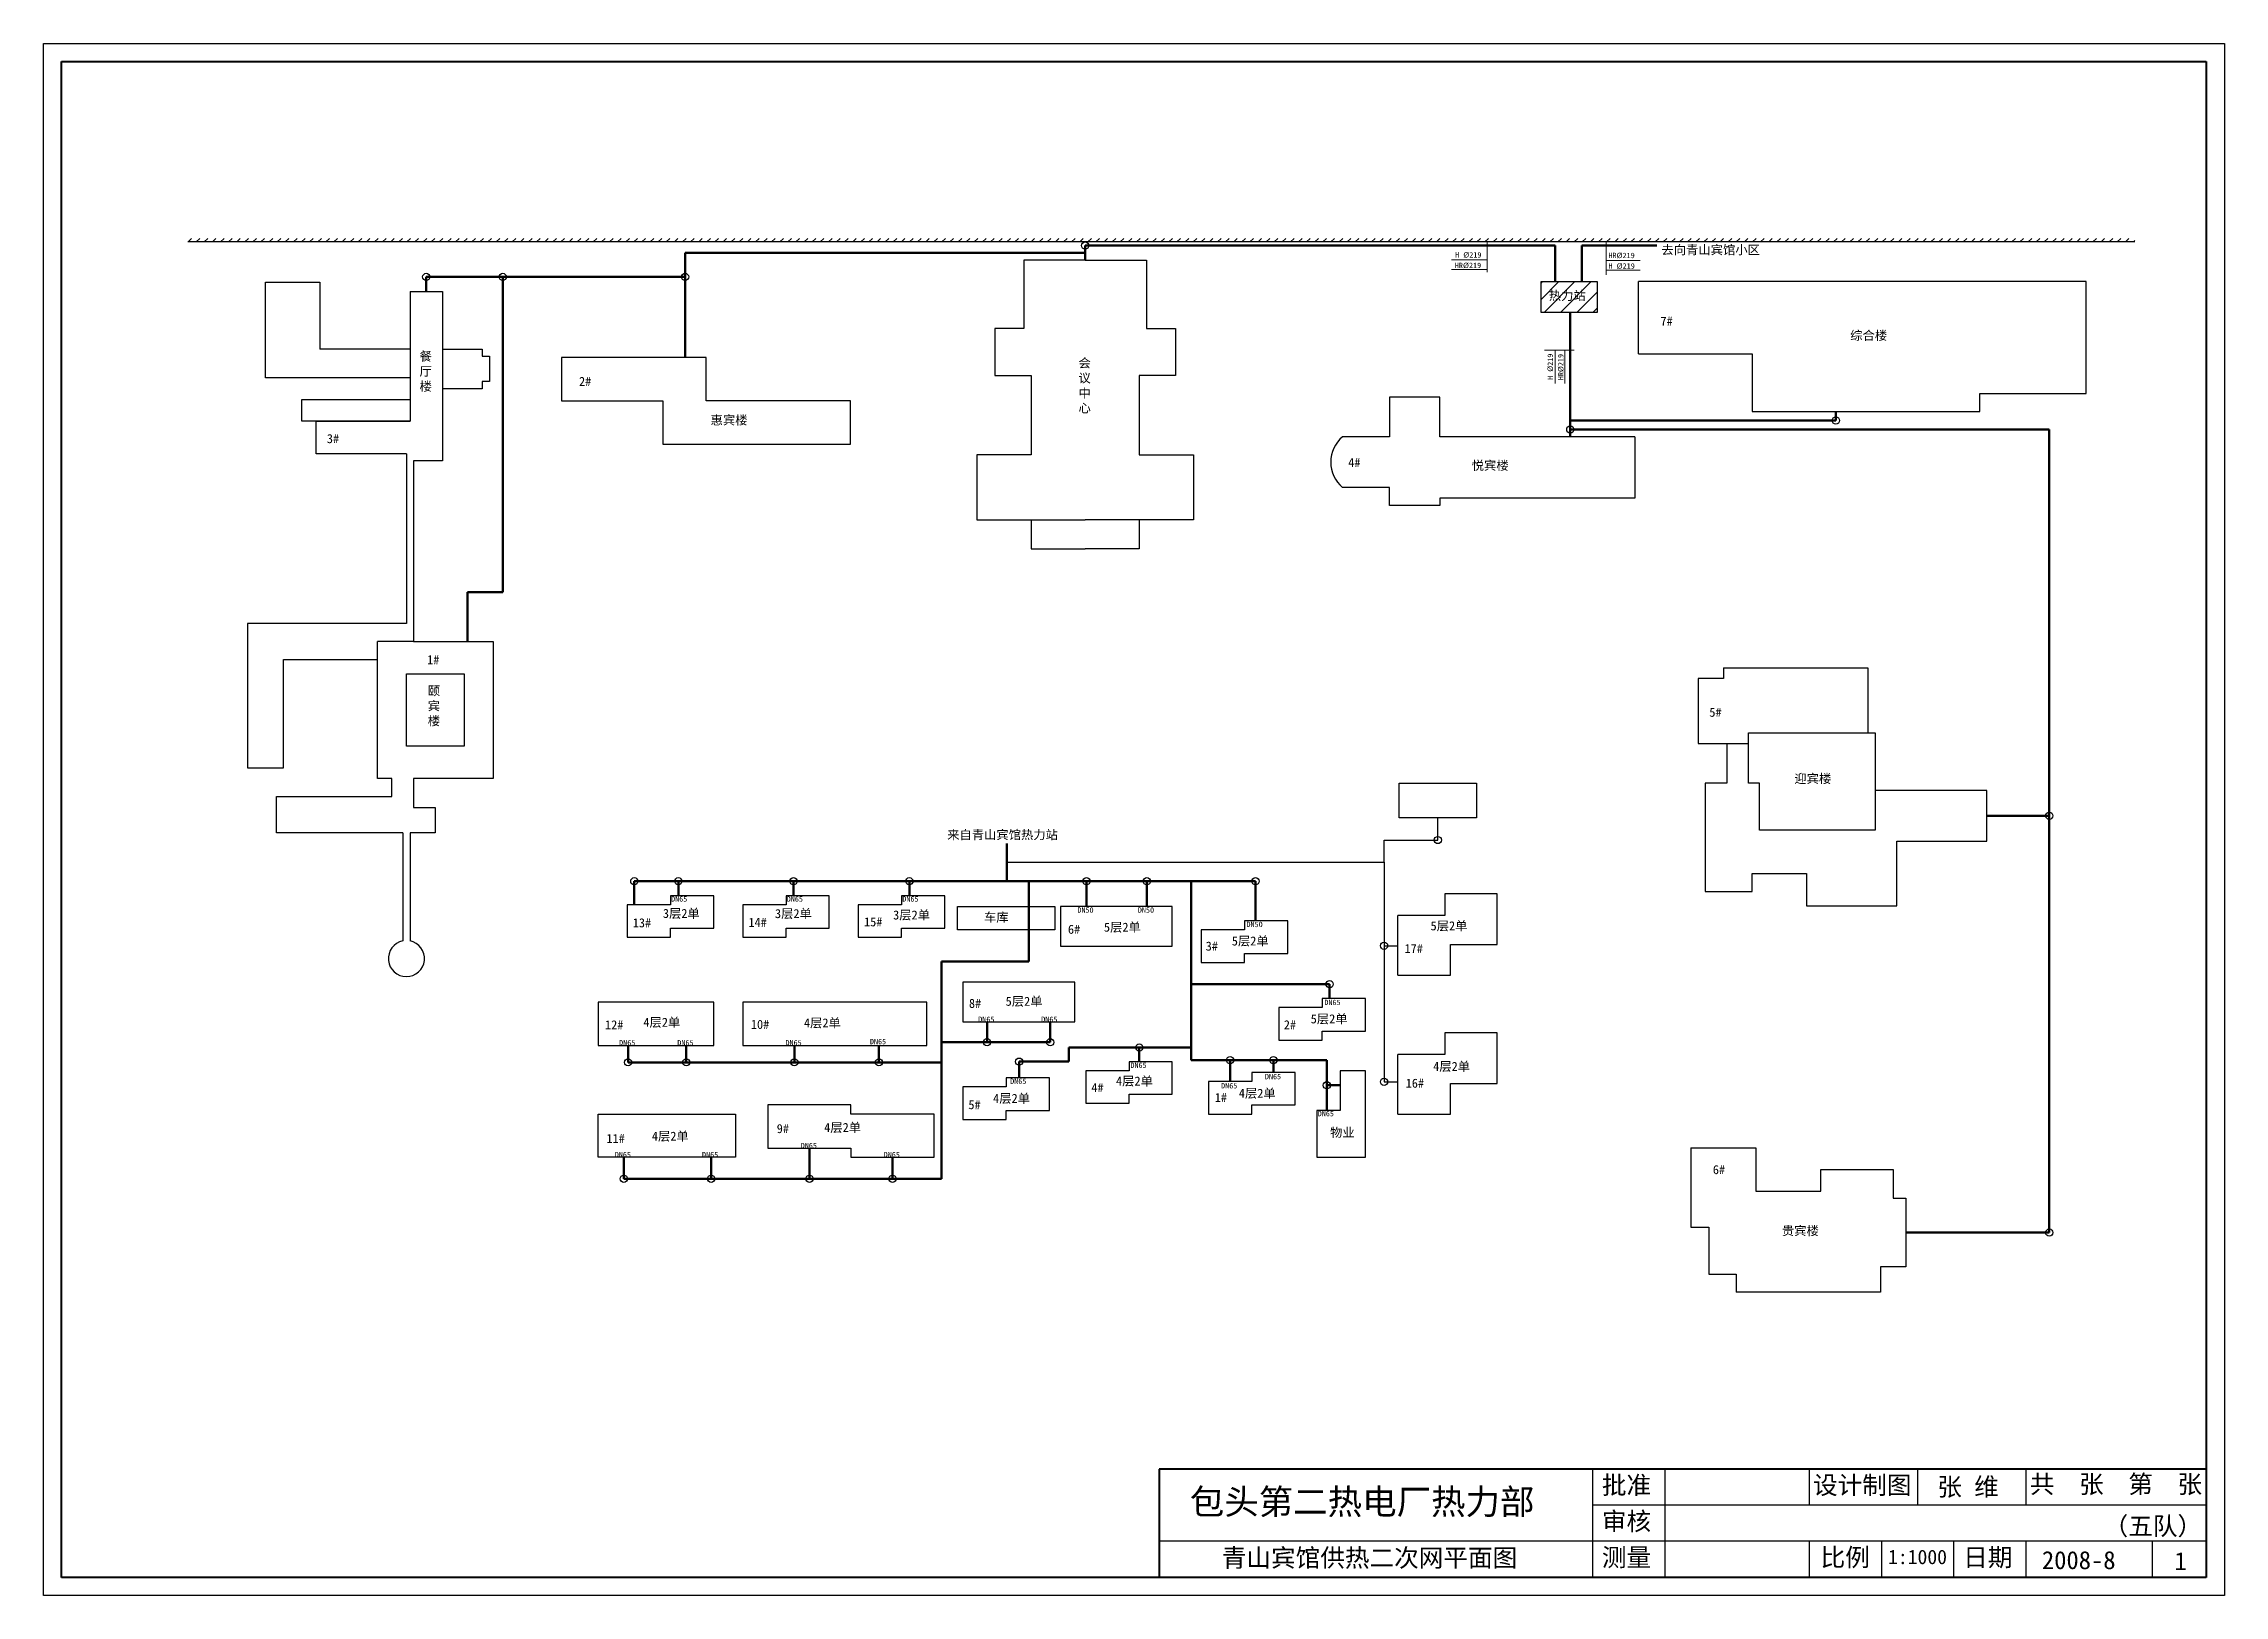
# Model space of a CAD drawing. Header units: millimetres. Extents: x 710 to 1314, y 285 to 715.
import ezdxf

# ---------------------------------------------------------------- set-up
doc = ezdxf.new("R2010")
doc.units = ezdxf.units.MM
doc.layers.add('围栏', color=3, linetype='Continuous')
doc.layers.add('边线', color=1, linetype='Continuous')
doc.layers.add('标注', color=7, linetype='Continuous', lineweight=18)
doc.layers.add('管道', color=7, linetype='Continuous', lineweight=50)

msp = doc.modelspace()

# ---------------------------------------------------------------- hatches: boundary and pattern name
at = {"layer": '围栏'}
h = msp.add_hatch(dxfattribs=at)
h.set_pattern_fill('ANSI31', color=256, scale=0.5, style=0)
h.paths.add_polyline_path([(750.1, 661.38), (1289.4, 661.38), (1289.4, 660.38), (750.1, 660.38)])
h = msp.add_hatch(dxfattribs=at)
h.set_pattern_fill('ANSI31', color=5, style=0)
h.paths.add_polyline_path([(1140.42, 649.38), (1124.92, 649.38), (1124.92, 640.88), (1140.42, 640.88)])
h.paths.add_polyline_path([(1126.45, 647.39), (1138.22, 647.39), (1138.22, 642.84), (1126.45, 642.84)], flags=24)

# ---------------------------------------------------------------- linework, layer by layer
at = {"lineweight": 40}
for p, q in [((715.18, 290.35), (715.18, 710.35)), ((715.18, 710.35), (1309.18, 710.35)), ((1309.18, 710.35), (1309.18, 290.35)), ((1309.18, 320.35), (1019.18, 320.35)), ((1019.18, 320.35), (1019.18, 290.35)), ((1309.18, 290.35), (715.18, 290.35))]:
    msp.add_line(p, q, dxfattribs=at)
for p, q in [((981.66, 655.38), (981.66, 636.38)), ((998.66, 655.38), (981.66, 655.38)), ((998.66, 655.38), (1015.66, 655.38)), ((1015.66, 655.38), (1015.66, 636.38)), ((771.66, 622.7), (771.66, 649.2)), ((771.66, 649.2), (786.66, 649.2)), ((786.66, 649.2), (786.66, 630.7)), ((811.66, 646.7), (820.66, 646.7)), ((811.66, 646.7), (811.66, 610.7)), ((820.66, 646.7), (820.66, 599.7)), ((820.66, 646.7), (820.66, 630.7)), ((1124.92, 649.38), (1140.42, 649.38)), ((1124.92, 640.88), (1124.92, 649.38)), ((1140.42, 649.38), (1140.42, 640.88)), ((1151.92, 629.38), (1151.92, 649.38)), ((1275.92, 649.38), (1151.92, 649.38)), ((1275.92, 618.38), (1275.92, 649.38)), ((1140.42, 640.88), (1124.92, 640.88)), ((973.66, 636.38), (973.66, 623.38)), ((981.66, 636.38), (973.66, 636.38)), ((1015.66, 636.38), (1023.66, 636.38)), ((1023.66, 636.38), (1023.66, 623.38)), ((811.66, 630.7), (786.66, 630.7)), ((811.66, 630.7), (811.66, 622.7)), ((820.66, 630.7), (831.66, 630.7)), ((831.66, 630.7), (831.66, 628.7)), ((831.66, 628.7), (833.66, 628.7)), ((833.66, 628.7), (833.66, 621.7)), ((893.66, 628.38), (853.66, 628.38)), ((853.66, 628.38), (853.66, 616.38)), ((893.66, 616.38), (893.66, 628.38)), ((1151.92, 629.38), (1183.42, 629.38)), ((1183.42, 629.38), (1183.42, 613.38)), ((811.66, 622.7), (771.66, 622.7)), ((973.66, 623.38), (983.66, 623.38)), ((983.66, 623.38), (983.66, 601.38)), ((1023.66, 623.38), (1013.66, 623.38)), ((1013.66, 623.38), (1013.66, 601.38)), ((781.66, 610.7), (781.66, 616.7)), ((781.66, 616.7), (811.66, 616.7)), ((831.66, 619.7), (820.66, 619.7)), ((833.66, 621.7), (831.66, 621.7)), ((831.66, 621.7), (831.66, 619.7)), ((853.66, 616.38), (881.66, 616.38)), ((881.66, 616.38), (881.66, 604.38)), ((933.66, 616.38), (893.66, 616.38)), ((933.66, 604.38), (933.66, 616.38)), ((1096.92, 617.38), (1082.92, 617.38)), ((1082.92, 617.38), (1082.92, 606.38)), ((1096.92, 606.38), (1096.92, 617.38)), ((1246.42, 613.38), (1246.42, 618.38)), ((1246.42, 618.38), (1275.92, 618.38)), ((811.66, 610.7), (781.66, 610.7)), ((785.66, 601.7), (785.66, 610.7)), ((785.66, 610.7), (811.66, 610.7)), ((1183.42, 613.38), (1246.42, 613.38)), ((881.66, 604.38), (933.66, 604.38)), ((1082.92, 606.38), (1069.92, 606.38)), ((1150.92, 606.38), (1096.92, 606.38)), ((1150.92, 606.38), (1150.92, 589.38)), ((810.66, 601.7), (785.66, 601.7)), ((810.66, 601.7), (810.66, 554.7)), ((820.66, 599.7), (812.66, 599.7)), ((812.66, 599.7), (812.66, 549.7)), ((968.66, 601.38), (968.66, 583.38)), ((983.66, 601.38), (968.66, 601.38)), ((1013.66, 601.38), (1028.66, 601.38)), ((1028.66, 601.38), (1028.66, 583.38)), ((1082.92, 592.38), (1069.92, 592.38)), ((1082.92, 587.38), (1082.92, 592.38)), ((1096.92, 587.38), (1082.92, 587.38)), ((1150.92, 589.38), (1096.92, 589.38)), ((1096.92, 589.38), (1096.92, 587.38)), ((968.66, 583.38), (998.66, 583.38)), ((983.66, 583.38), (983.66, 575.38)), ((1028.66, 583.38), (998.66, 583.38)), ((1013.66, 583.38), (1013.66, 575.38)), ((983.66, 575.38), (998.66, 575.38)), ((1013.66, 575.38), (998.66, 575.38)), ((810.66, 554.7), (766.66, 554.7)), ((766.66, 554.7), (766.66, 514.7)), ((812.66, 549.7), (802.66, 549.7)), ((802.66, 511.7), (802.66, 549.7)), ((812.66, 549.7), (834.66, 549.7)), ((834.66, 549.7), (834.66, 511.7)), ((776.66, 514.7), (776.66, 544.7)), ((776.66, 544.7), (802.66, 544.7)), ((810.66, 520.7), (810.66, 540.7)), ((810.66, 540.7), (826.66, 540.7)), ((826.66, 540.7), (826.66, 520.7)), ((1175.42, 539.38), (1168.42, 539.38)), ((1168.42, 539.38), (1168.42, 521.38)), ((1175.42, 542.38), (1215.42, 542.38)), ((1175.42, 542.38), (1175.42, 539.38)), ((1215.42, 542.38), (1215.42, 524.38)), ((826.66, 520.7), (810.66, 520.7)), ((1168.42, 521.38), (1182.42, 521.38)), ((1176.42, 521.38), (1176.42, 510.38)), ((1182.42, 521.38), (1182.42, 524.38)), ((1182.42, 524.38), (1217.42, 524.38)), ((1182.42, 510.38), (1182.42, 521.38)), ((1217.42, 524.38), (1217.42, 497.38)), ((766.66, 514.7), (776.66, 514.7)), ((806.66, 511.7), (802.66, 511.7)), ((806.66, 506.7), (806.66, 511.7)), ((834.66, 511.7), (812.66, 511.7)), ((812.66, 511.7), (812.66, 503.7)), ((1176.42, 510.38), (1170.42, 510.38)), ((1170.42, 510.38), (1170.42, 480.38)), ((1185.42, 510.38), (1182.42, 510.38)), ((1185.42, 497.38), (1185.42, 510.38)), ((1248.42, 508.38), (1217.42, 508.38)), ((1248.42, 494.38), (1248.42, 508.38)), ((774.66, 496.7), (774.66, 506.7)), ((774.66, 506.7), (806.66, 506.7)), ((812.66, 503.7), (818.66, 503.7)), ((818.66, 503.7), (818.66, 496.7)), ((809.66, 496.7), (774.66, 496.7)), ((809.66, 496.7), (809.66, 466.7)), ((818.66, 496.7), (811.66, 496.7)), ((811.66, 496.7), (811.66, 466.7)), ((1096.34, 494.66), (1096.34, 500.81)), ((1217.42, 497.38), (1185.42, 497.38)), ((1081.44, 488.49), (1081.44, 494.66)), ((1081.44, 494.66), (1096.34, 494.66)), ((1223.42, 476.38), (1223.42, 494.38)), ((1223.42, 494.38), (1248.42, 494.38)), ((976.93, 488.49), (1081.44, 488.49)), ((1081.44, 488.49), (1081.44, 427.66)), ((1183.42, 480.38), (1183.42, 485.38)), ((1183.42, 485.38), (1198.42, 485.38)), ((1198.42, 485.38), (1198.42, 476.38)), ((895.8, 479.24), (883.8, 479.24)), ((883.8, 479.24), (883.8, 476.74)), ((895.8, 470.24), (895.8, 479.24)), ((915.8, 479.24), (915.8, 476.74)), ((927.8, 479.24), (915.8, 479.24)), ((927.8, 470.24), (927.8, 479.24)), ((959.8, 479.24), (947.8, 479.24)), ((947.8, 479.24), (947.8, 476.74)), ((959.8, 470.24), (959.8, 479.24)), ((1098.3, 479.74), (1098.3, 473.74)), ((1112.8, 479.74), (1098.3, 479.74)), ((1112.8, 465.74), (1112.8, 479.74)), ((1170.42, 480.38), (1183.42, 480.38)), ((883.8, 476.74), (871.8, 476.74)), ((871.8, 476.74), (871.8, 467.74)), ((903.8, 476.74), (903.8, 467.74)), ((915.8, 476.74), (903.8, 476.74)), ((947.8, 476.74), (935.8, 476.74)), ((935.8, 476.74), (935.8, 467.74)), ((963.3, 469.74), (963.3, 476.24)), ((963.3, 476.24), (990.3, 476.24)), ((990.3, 476.24), (990.3, 469.74)), ((991.8, 476.24), (991.8, 465.24)), ((1022.8, 476.24), (991.8, 476.24)), ((1022.8, 465.24), (1022.8, 476.24)), ((1042.8, 472.24), (1042.8, 469.74)), ((1054.8, 472.24), (1042.8, 472.24)), ((1054.8, 463.24), (1054.8, 472.24)), ((1085.3, 457.24), (1085.3, 473.74)), ((1098.3, 473.74), (1085.3, 473.74)), ((1198.42, 476.38), (1223.42, 476.38)), ((871.8, 467.74), (883.8, 467.74)), ((883.8, 467.74), (883.8, 470.24)), ((883.8, 470.24), (895.8, 470.24)), ((903.8, 467.74), (915.8, 467.74)), ((915.8, 470.24), (927.8, 470.24)), ((915.8, 467.74), (915.8, 470.24)), ((935.8, 467.74), (947.8, 467.74)), ((947.8, 467.74), (947.8, 470.24)), ((947.8, 470.24), (959.8, 470.24)), ((990.3, 469.74), (963.3, 469.74)), ((991.8, 465.24), (1022.8, 465.24)), ((1030.8, 469.74), (1030.8, 460.74)), ((1042.8, 469.74), (1030.8, 469.74)), ((1081.44, 465.37), (1085.3, 465.37)), ((1099.8, 465.74), (1112.8, 465.74)), ((1099.8, 457.24), (1099.8, 465.74)), ((1030.8, 460.74), (1042.8, 460.74)), ((1042.8, 463.24), (1054.8, 463.24)), ((1042.8, 460.74), (1042.8, 463.24)), ((995.8, 455.24), (964.8, 455.24)), ((964.8, 455.24), (964.8, 444.24)), ((995.8, 444.24), (995.8, 455.24)), ((1085.3, 457.24), (1099.8, 457.24)), ((863.8, 449.74), (863.8, 437.74)), ((895.8, 449.74), (863.8, 449.74)), ((895.8, 437.74), (895.8, 449.74)), ((903.8, 449.74), (903.8, 437.74)), ((954.8, 449.74), (903.8, 449.74)), ((954.8, 437.74), (954.8, 449.74)), ((1064.3, 448.24), (1052.3, 448.24)), ((1052.3, 448.24), (1052.3, 439.24)), ((1076.3, 450.74), (1064.3, 450.74)), ((1064.3, 450.74), (1064.3, 448.24)), ((1076.3, 441.74), (1076.3, 450.74)), ((964.8, 444.24), (995.8, 444.24)), ((1064.3, 439.24), (1064.3, 441.74)), ((1064.3, 441.74), (1076.3, 441.74)), ((1112.8, 441.24), (1098.3, 441.24)), ((1098.3, 441.24), (1098.3, 435.24)), ((1112.8, 427.24), (1112.8, 441.24)), ((863.8, 437.74), (895.8, 437.74)), ((903.8, 437.74), (954.8, 437.74)), ((1052.3, 439.24), (1064.3, 439.24)), ((1098.3, 435.24), (1085.3, 435.24)), ((1085.3, 418.74), (1085.3, 435.24)), ((998.8, 430.74), (998.8, 421.74)), ((1010.8, 430.74), (998.8, 430.74)), ((1010.8, 433.24), (1010.8, 430.74)), ((1022.8, 433.24), (1010.8, 433.24)), ((1022.8, 424.24), (1022.8, 433.24)), ((1044.8, 430.24), (1044.8, 427.74)), ((1056.8, 430.24), (1044.8, 430.24)), ((1056.8, 421.24), (1056.8, 430.24)), ((1076.3, 430.74), (1069.3, 430.74)), ((1069.3, 430.74), (1069.3, 419.74)), ((1076.3, 406.74), (1076.3, 430.74)), ((964.8, 426.24), (964.8, 417.24)), ((976.8, 426.24), (964.8, 426.24)), ((976.8, 428.74), (976.8, 426.24)), ((988.8, 428.74), (976.8, 428.74)), ((988.8, 419.74), (988.8, 428.74)), ((1010.8, 424.24), (1022.8, 424.24)), ((1010.8, 421.74), (1010.8, 424.24)), ((1032.8, 427.74), (1032.8, 418.74)), ((1044.8, 427.74), (1032.8, 427.74)), ((1081.44, 427.66), (1085.3, 427.66)), ((1099.8, 418.74), (1099.8, 427.24)), ((1099.8, 427.24), (1112.8, 427.24)), ((863.8, 418.74), (901.8, 418.74)), ((863.8, 406.74), (863.8, 418.74)), ((901.8, 418.74), (901.8, 406.74)), ((933.8, 421.24), (910.8, 421.24)), ((910.8, 421.24), (910.8, 409.24)), ((933.8, 418.74), (933.8, 421.24)), ((956.8, 418.74), (933.8, 418.74)), ((956.8, 406.74), (956.8, 418.74)), ((964.8, 417.24), (976.8, 417.24)), ((976.8, 419.74), (988.8, 419.74)), ((976.8, 417.24), (976.8, 419.74)), ((998.8, 421.74), (1010.8, 421.74)), ((1032.8, 418.74), (1044.8, 418.74)), ((1044.8, 421.24), (1056.8, 421.24)), ((1044.8, 418.74), (1044.8, 421.24)), ((1069.3, 419.74), (1062.8, 419.74)), ((1062.8, 419.74), (1062.8, 406.74)), ((1085.3, 418.74), (1099.8, 418.74)), ((901.8, 406.74), (863.8, 406.74)), ((910.8, 409.24), (933.8, 409.24)), ((933.8, 409.24), (933.8, 406.74)), ((933.8, 406.74), (956.8, 406.74)), ((1062.8, 406.74), (1076.3, 406.74)), ((1166.42, 409.38), (1184.42, 409.38)), ((1166.42, 409.38), (1166.42, 387.38)), ((1184.42, 409.38), (1184.42, 397.38)), ((1202.42, 397.38), (1202.42, 403.38)), ((1202.42, 403.38), (1222.42, 403.38)), ((1222.42, 403.38), (1222.42, 395.38)), ((1184.42, 397.38), (1202.42, 397.38)), ((1222.42, 395.38), (1225.92, 395.38)), ((1225.92, 395.38), (1225.92, 376.38)), ((1166.42, 387.38), (1171.42, 387.38)), ((1171.42, 387.38), (1171.42, 374.38)), ((1225.92, 376.38), (1218.92, 376.38)), ((1218.92, 376.38), (1218.92, 369.38)), ((1171.42, 374.38), (1178.92, 374.38)), ((1178.92, 374.38), (1178.92, 369.38)), ((1218.92, 369.38), (1178.92, 369.38)), ((1139.18, 320.35), (1139.18, 290.35)), ((1159.18, 320.35), (1159.18, 290.35)), ((1199.18, 320.35), (1199.18, 310.35)), ((1229.22, 320.35), (1229.22, 310.35)), ((1259.18, 320.35), (1259.18, 310.35)), ((1309.18, 310.35), (1139.18, 310.35)), ((1309.18, 300.35), (1019.18, 300.35)), ((1199.18, 300.35), (1199.18, 290.35)), ((1219.18, 300.35), (1219.18, 290.35)), ((1239.18, 300.35), (1239.18, 290.35)), ((1259.18, 300.35), (1259.18, 290.35)), ((1294.18, 300.35), (1294.18, 290.35))]:
    msp.add_line(p, q)
msp.add_lwpolyline([(1085.63, 510.4), (1107.05, 510.4), (1107.05, 500.81), (1085.63, 500.81)], close=True)
for centre in [(998.66, 659.38), (816.16, 650.7), (837.35, 650.7), (887.85, 650.7), (1206.56, 610.92), (1133.02, 608.43), (1265.69, 501.38), (1096.34, 494.66), (873.78, 483.24), (885.98, 483.24), (917.88, 483.24), (949.96, 483.24), (999.04, 483.24), (1015.73, 483.24), (1045.84, 483.24), (1081.44, 465.37), (1066.37, 454.72), (971.47, 438.61), (988.99, 438.61), (1013.66, 437.19), (872.05, 433.06), (888.19, 433.06), (918.12, 433.06), (941.55, 433.06), (980.39, 433.26), (1038.8, 433.65), (1050.8, 433.65), (1065.58, 426.69), (1081.44, 427.66), (870.87, 400.8), (895.08, 400.8), (922.3, 400.8), (945.3, 400.8), (1265.69, 385.88)]:
    msp.add_circle(centre, 1)
for centre, radius, start, end in [((1075.81, 599.38), 9.15, 130.05863, 229.94137), ((810.66, 461.81), 5, 101.53696, 78.46304)]:
    msp.add_arc(centre, radius, start, end)
at = {"layer": '围栏'}
msp.add_line((1289.4, 660.38), (750.1, 660.38), dxfattribs=at)
at = {"layer": '标注'}
for p, q in [((1109.98, 652.04), (1109.98, 660.22)), ((1143, 651.31), (1143, 660.19)), ((1100.15, 655.44), (1109.98, 655.44)), ((1100.15, 652.73), (1109.98, 652.73)), ((1143, 655.28), (1152.41, 655.28)), ((1143, 652.58), (1152.41, 652.58)), ((1134.14, 630.36), (1125.9, 630.36)), ((1128.83, 621.18), (1128.83, 630.36)), ((1131.53, 621.18), (1131.53, 630.36))]:
    msp.add_line(p, q, dxfattribs=at)
at = {"layer": '管道'}
for p, q in [((998.66, 655.38), (998.66, 659.38)), ((998.66, 659.38), (1128.84, 659.38)), ((1128.84, 659.38), (1128.84, 649.38)), ((1136.21, 649.38), (1136.21, 659.38)), ((1136.21, 659.38), (1156.99, 659.38)), ((998.66, 657.38), (887.85, 657.38)), ((887.85, 657.38), (887.85, 628.38)), ((816.16, 646.7), (816.16, 650.7)), ((816.16, 650.7), (887.85, 650.7)), ((837.35, 650.7), (837.35, 563.34)), ((1133.02, 640.88), (1133.02, 606.38)), ((1133.02, 610.92), (1206.56, 610.92)), ((1206.56, 610.92), (1206.56, 613.38)), ((1133.02, 608.43), (1265.69, 608.43)), ((1265.69, 608.43), (1265.69, 385.88)), ((837.35, 563.34), (827.58, 563.34)), ((827.58, 563.34), (827.58, 549.7)), ((1248.42, 501.38), (1265.69, 501.38)), ((976.93, 493.74), (976.93, 483.24)), ((873.78, 476.74), (873.78, 483.24)), ((873.78, 483.24), (976.93, 483.24)), ((885.98, 479.24), (885.98, 483.24)), ((917.88, 479.24), (917.88, 483.24)), ((949.96, 479.24), (949.96, 483.24)), ((976.93, 483.24), (1045.84, 483.24)), ((983.09, 483.24), (983.09, 461.03)), ((999.04, 476.24), (999.04, 483.24)), ((1015.73, 476.24), (1015.73, 483.24)), ((1028.03, 483.24), (1028.03, 437.19)), ((1045.84, 472.24), (1045.84, 483.24)), ((983.09, 461.03), (958.87, 461.03)), ((958.87, 461.03), (958.87, 438.61)), ((1028.03, 454.72), (1066.37, 454.72)), ((1066.37, 454.72), (1066.37, 450.74)), ((971.47, 444.24), (971.47, 438.61)), ((988.99, 438.61), (988.99, 444.24)), ((872.05, 433.06), (872.05, 437.74)), ((888.19, 433.06), (888.19, 437.74)), ((918.12, 433.06), (918.12, 437.74)), ((941.55, 433.06), (941.55, 437.74)), ((958.87, 438.61), (988.99, 438.61)), ((958.87, 438.61), (958.87, 400.8)), ((1013.66, 437.19), (994.17, 437.19)), ((994.17, 437.19), (994.17, 433.26)), ((1028.03, 437.19), (1013.66, 437.19)), ((1013.66, 437.19), (1013.66, 433.24)), ((1028.03, 437.19), (1028.03, 433.65)), ((958.87, 433.06), (872.05, 433.06)), ((994.17, 433.26), (980.39, 433.26)), ((980.39, 433.26), (980.39, 428.74)), ((1028.03, 433.65), (1038.8, 433.65)), ((1038.8, 433.65), (1038.8, 427.74)), ((1038.8, 433.65), (1050.8, 433.65)), ((1050.8, 433.65), (1050.8, 430.24)), ((1050.8, 433.65), (1065.58, 433.65)), ((1065.58, 433.65), (1065.58, 419.74)), ((1065.58, 426.69), (1069.3, 426.69)), ((870.87, 400.8), (870.87, 406.74)), ((895.08, 400.8), (895.08, 406.74)), ((922.3, 409.24), (922.3, 400.8)), ((945.3, 406.74), (945.3, 400.8)), ((958.87, 400.8), (870.87, 400.8)), ((1225.92, 385.88), (1265.69, 385.88))]:
    msp.add_line(p, q, dxfattribs=at)
at = {"layer": '边线'}
for p, q in [((710.18, 715.35), (1314.18, 715.35)), ((710.18, 285.35), (710.18, 715.35)), ((1314.18, 715.35), (1314.18, 285.35)), ((1314.18, 285.35), (710.18, 285.35))]:
    msp.add_line(p, q, dxfattribs=at)

# ---------------------------------------------------------------- texts
at = {"attachment_point": 1}
for s, insert, char_height, width in [('{\\fSimHei|b0|i0|c134|p2;包头第二热电厂热力部}', (1027.63, 314.81), 7, 133.3392), ('{\\fFangSong_GB2312|b0|i0|c134|p49;批准}', (1141.77, 318.41), 5, 88.5221), ('{\\fFangSong_GB2312|b0|i0|c134|p49;设计制图}', (1200.24, 318.41), 5, 88.5221), ('{\\fFangSong_GB2312|b0|i0|c134|p49;共  张  第  张}', (1260.32, 318.68), 5, 88.5221), ('{\\fFangSong_GB2312|b0|i0|c134|p49;审核}', (1141.77, 308.41), 5, 88.5221), ('{\\fSimSun|b0|i0|c134|p54;青山宾馆供热二次网平面图}', (1036.49, 298.27), 5, 139.1163), ('{\\fFangSong_GB2312|b0|i0|c134|p49;测量}', (1141.77, 298.41), 5, 88.5221), ('{\\fFangSong_GB2312|b0|i0|c134|p49;比例}', (1202.36, 298.41), 5, 88.5221), ('{\\fFangSong_GB2312|b0|i0|c134|p49;日期}', (1241.85, 298.41), 5, 88.5221)]:
    msp.add_mtext(s, dxfattribs=dict(at, insert=insert, char_height=char_height, width=width))
at = {"layer": '标注', "attachment_point": 1}
for s, insert, char_height, width in [('{\\fSimSun|b0|i0|c134|p54;去向青山宾馆小区}', (1158.27, 659.47), 2.5, 32.6885), ('HR%%C219', (1101.05, 654.65), 1.5, 11.9811), ('H %%C219', (1101.13, 657.56), 1.5, 11.8997), ('HR%%C219', (1143.59, 657.4), 1.5, 13.5629), ('H %%C219', (1143.61, 654.49), 1.5, 13.5393), ('{\\fSimSun|b0|i0|c134|p54;热力站}', (1127.08, 646.77), 2.5, 13.7468), ('7#', (1158, 639.67), 2.5, 48.946), ('{\\fSimSun|b0|i0|c134|p54;综合楼}', (1210.55, 635.74), 2.5, 15.8442), ('{\\fSimSun|b0|i0|c134|p54;餐厅楼}', (814.31, 629.97), 2.5, 2.5415), ('{\\fSimSun|b0|i0|c134|p54;会议中心}', (996.82, 628.1), 2.5, 2.0394), ('2#', (858.47, 623), 2.5, 5.1663), ('{\\fSimSun|b0|i0|c134|p54;惠宾楼}', (894.9, 612.29), 2.5, 19.3), ('3#', (788.63, 607.14), 2.5, 5.1663), ('4#', (1071.51, 600.53), 2.5, 29.0797), ('{\\fSimSun|b0|i0|c134|p54;悦宾楼}', (1105.72, 599.72), 2.5, 22.3446), ('1#', (816.4, 545.89), 2.5, 5.1663), ('{\\fSimSun|b0|i0|c134|p54;颐宾楼}', (816.58, 537.26), 2.5, 4.7513), ('5#', (1171.53, 531.31), 2.5, 22.5733), ('{\\fSimSun|b0|i0|c134|p54;迎宾楼}', (1195.07, 512.94), 2.5, 17.4111), ('{\\fSimSun|b0|i0|c134|p54;来自青山宾馆热力站}', (960.44, 497.39), 2.5, 32.8213), ('DN65', (883.98, 479.08), 1.5, 6.3469), ('DN65', (916.01, 479.06), 1.5, 6.3469), ('DN65', (948.01, 479.09), 1.5, 6.3469), ('13#', (873.35, 472.97), 2.5, 5.1663), ('3{\\fSimSun|b0|i0|c134|p54;层}2{\\fSimSun|b0|i0|c134|p54;单}', (881.7, 475.58), 2.5, 12.065), ('14#', (905.38, 473.1), 2.5, 5.1663), ('3{\\fSimSun|b0|i0|c134|p54;层}2{\\fSimSun|b0|i0|c134|p54;单}', (912.74, 475.53), 2.5, 12.065), ('15#', (937.41, 473.23), 2.5, 5.1663), ('3{\\fSimSun|b0|i0|c134|p54;层}2{\\fSimSun|b0|i0|c134|p54;单}', (945.46, 475.14), 2.5, 12.065), ('{\\fSimSun|b0|i0|c134|p54;车库}', (970.64, 474.51), 2.5, 9.5446), ('6#', (993.89, 471.18), 2.5, 5.1663), ('DN50', (996.51, 476.02), 1.5, 6.3469), ('5{\\fSimSun|b0|i0|c134|p54;层}2{\\fSimSun|b0|i0|c134|p54;单}', (1003.86, 471.76), 2.5, 12.065), ('DN50', (1013.26, 476.02), 1.5, 6.3469), ('DN50', (1043.34, 472.03), 1.5, 6.3469), ('5{\\fSimSun|b0|i0|c134|p54;层}2{\\fSimSun|b0|i0|c134|p54;单}', (1094.32, 472.14), 2.5, 17.0046), ('3#', (1032.03, 466.51), 2.5, 5.1663), ('5{\\fSimSun|b0|i0|c134|p54;层}2{\\fSimSun|b0|i0|c134|p54;单}', (1039.27, 467.94), 2.5, 12.065), ('17#', (1087.1, 465.83), 2.5, 6.1975), ('8#', (966.46, 450.66), 2.5, 5.1663), ('5{\\fSimSun|b0|i0|c134|p54;层}2{\\fSimSun|b0|i0|c134|p54;单}', (976.63, 451.23), 2.5, 12.065), ('DN65', (1064.9, 450.42), 1.5, 6.3469), ('12#', (865.67, 444.7), 2.5, 5.1663), ('4{\\fSimSun|b0|i0|c134|p54;层}2{\\fSimSun|b0|i0|c134|p54;单}', (876.3, 445.41), 2.5, 12.065), ('10#', (906.07, 444.83), 2.5, 5.1663), ('4{\\fSimSun|b0|i0|c134|p54;层}2{\\fSimSun|b0|i0|c134|p54;单}', (920.77, 445.24), 2.5, 12.065), ('DN65', (969.04, 445.74), 1.5, 6.3469), ('DN65', (986.49, 445.74), 1.5, 6.3469), ('2#', (1053.68, 444.72), 2.5, 5.1663), ('5{\\fSimSun|b0|i0|c134|p54;层}2{\\fSimSun|b0|i0|c134|p54;单}', (1061.12, 446.36), 2.5, 12.065), ('DN65', (869.58, 439.24), 1.5, 6.3469), ('DN65', (885.69, 439.24), 1.5, 6.3469), ('DN65', (915.66, 439.24), 1.5, 6.3469), ('DN65', (939.04, 439.56), 1.5, 6.3469), ('4{\\fSimSun|b0|i0|c134|p54;层}2{\\fSimSun|b0|i0|c134|p54;单}', (1007.2, 429.13), 2.5, 12.065), ('DN65', (1011.2, 433), 1.5, 6.3469), ('DN65', (1048.44, 429.86), 1.5, 6.3469), ('4{\\fSimSun|b0|i0|c134|p54;层}2{\\fSimSun|b0|i0|c134|p54;单}', (1095.04, 433.19), 2.5, 17.0046), ('4{\\fSimSun|b0|i0|c134|p54;层}2{\\fSimSun|b0|i0|c134|p54;单}', (973.16, 424.33), 2.5, 12.065), ('DN65', (977.89, 428.59), 1.5, 6.3469), ('4#', (1000.35, 427.3), 2.5, 5.1663), ('1#', (1034.54, 424.56), 2.5, 5.1663), ('DN65', (1036.31, 427.33), 1.5, 6.3469), ('4{\\fSimSun|b0|i0|c134|p54;层}2{\\fSimSun|b0|i0|c134|p54;单}', (1041.21, 425.74), 2.5, 12.065), ('16#', (1087.43, 428.53), 2.5, 6.1975), ('5#', (966.31, 422.58), 2.5, 5.1663), ('DN65', (1063.08, 419.6), 1.5, 6.3469), ('11#', (866.06, 413.22), 2.5, 5.1663), ('4{\\fSimSun|b0|i0|c134|p54;层}2{\\fSimSun|b0|i0|c134|p54;单}', (878.64, 413.85), 2.5, 12.065), ('9#', (913.23, 415.95), 2.5, 5.1663), ('DN65', (919.89, 410.74), 1.5, 6.3469), ('4{\\fSimSun|b0|i0|c134|p54;层}2{\\fSimSun|b0|i0|c134|p54;单}', (926.37, 416.27), 2.5, 12.065), ('{\\fSimSun|b0|i0|c134|p54;物业}', (1066.49, 414.9), 2.5, 9.3892), ('DN65', (868.38, 408.24), 1.5, 6.3469), ('DN65', (892.53, 408.24), 1.5, 6.3469), ('DN65', (942.85, 408.24), 1.5, 6.3469), ('6#', (1172.5, 404.58), 2.5, 15.6887), ('{\\fSimSun|b0|i0|c134|p54;贵宾楼}', (1191.62, 387.66), 2.5, 14.6125), ('{\\fKaiTi_GB2312|b0|i0|c134|p49;张 维}', (1234.67, 317.96), 5, 30.3874), ('{\\fKaiTi_GB2312|b0|i0|c134|p49;（五队）}', (1280.74, 307.07), 5, 30.3874), ('{\\H0.8x;1:1000}', (1221.03, 298.01), 5, 42.6517), ('2008-8', (1263.64, 297.63), 5, 42.6517), ('1', (1300.35, 297.36), 5, 42.6517)]:
    msp.add_mtext(s, dxfattribs=dict(at, insert=insert, char_height=char_height, width=width))
at = {"layer": '标注', "char_height": 1.5, "attachment_point": 1, "rotation": 90}
for s, insert, width in [('H %%C219', (1126.71, 622.16), 11.8997), ('HR%%C219', (1129.62, 622.08), 11.9811)]:
    msp.add_mtext(s, dxfattribs=dict(at, insert=insert, width=width))

doc.saveas('drawing.dxf')
